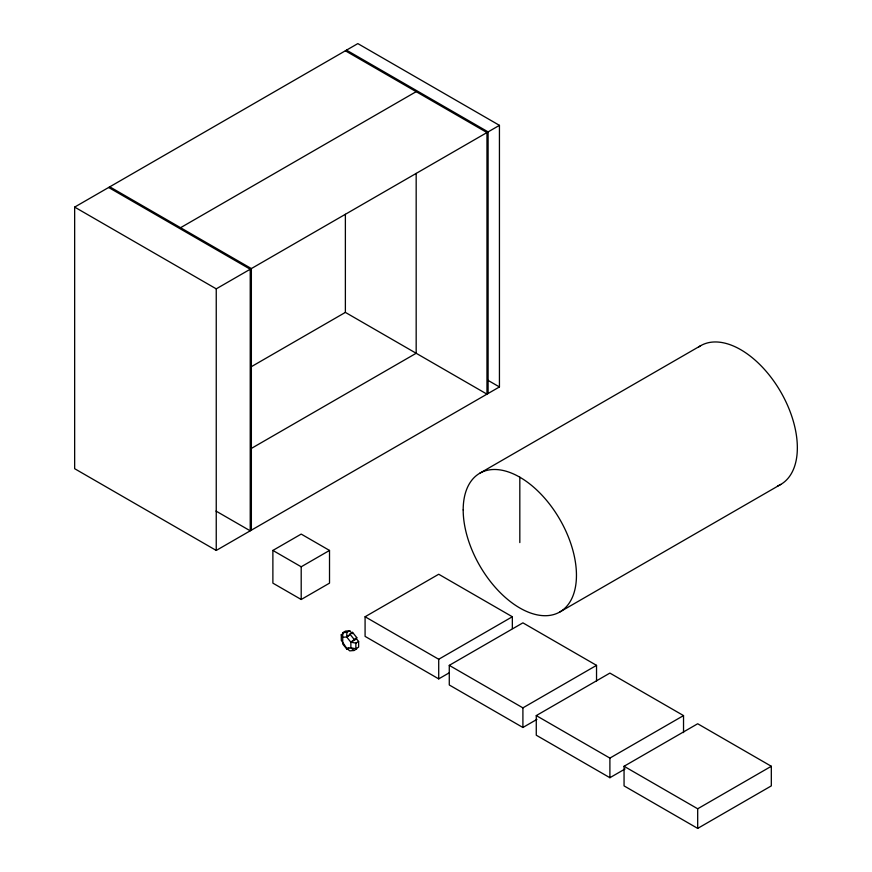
<?xml version="1.0" encoding="UTF-8"?>
<svg xmlns="http://www.w3.org/2000/svg" width="872" height="872" viewBox="0 0 872 872"><rect width="100%" height="100%" fill="white"/><g stroke="black" fill="none" stroke-linecap="round" stroke-linejoin="round"><path stroke-width="1.31" d="M343.154 633.639L341.301 634.707L342.434 637.323L346.653 636.952L352.539 632.353L352.321 633.682L349.705 630.718L345.486 631.099L342.718 632.701L342.718 643.983L346.936 649.237L348.789 648.168M356.757 648.888L353.988 650.49L350.871 647.82L350.871 642.195L346.653 636.952L346.936 632.32L349.705 630.718M341.301 634.707L341.301 640.331L346.653 648.201L350.871 647.82L355.852 648.735L358.632 647.133L358.632 641.509L356.539 638.925L356.757 637.596L352.539 632.353M358.632 641.509L355.852 643.111L350.871 642.195L356.757 637.596M74.654 207.1L357.836 43.6L499.438 125.35L499.438 386.95L216.245 550.439L74.654 468.7L74.654 207.1L216.245 288.85L499.438 125.35M180.569 227.701L416.173 91.669M251.136 366.807L345.377 312.394L486.968 394.144L486.968 132.544L345.377 50.794M251.245 448.491L416.173 353.269L416.173 173.419M272.882 550.439L301.2 534.089L329.518 550.439L329.518 583.139L301.2 599.489L272.882 583.139L272.882 550.439L301.2 566.789L329.518 550.439M479.774 473.224L700.663 345.704M449.233 672.813L438.714 678.885L365.085 636.375L365.085 616.755L438.714 574.245L512.344 616.755L512.344 628.527M346.653 636.952L348.92 635.644M350.871 642.195L356.539 638.925M365.085 616.755L438.714 659.265L512.344 616.755M536.923 719.389L522.906 727.488L449.276 684.978L449.276 665.358L522.906 622.848L596.535 665.358L596.535 681.054M559.868 611.959L780.756 484.429M449.276 665.358L522.906 707.868L596.535 665.358M625.093 768.951L609.899 777.715L536.269 735.216L536.269 715.596L609.899 673.086L683.528 715.596L683.528 732.6M536.269 715.596L609.899 758.095L683.528 715.596M624.058 766.27L697.687 723.76L771.317 766.27L771.317 785.89L697.687 828.4L624.058 785.89L624.058 766.27L697.687 808.78L771.317 766.27M342.718 632.701L346.936 632.32M353.988 650.49L349.77 650.872L346.653 648.201L346.936 649.237M346.511 50.14L488.102 131.89L488.102 393.49M487.633 380.138L499.438 386.95M109.763 186.826L251.365 268.576L251.365 530.165M108.64 187.48L250.231 269.23L250.231 530.819L216.005 511.068M349.77 633.955L353.988 639.198M697.687 808.78L697.687 828.4M609.899 758.095L609.899 777.715M522.906 707.868L522.906 727.488M519.821 477.191L519.821 542.591M438.714 659.265L438.714 678.885M355.852 643.111L355.852 648.735M345.377 214.294L345.377 312.394M301.2 566.789L301.2 599.489M216.245 288.85L216.245 550.439M698.636 347.002A80.093 46.249 60 0 1 781.279 392.858A80.093 46.249 60 0 1 777.508 486.031M463.185 509.891A80.093 46.249 60 0 0 548.139 615.578A80.093 46.249 60 0 0 548.139 502.305A80.093 46.249 60 0 0 463.185 509.891"/></g></svg>
